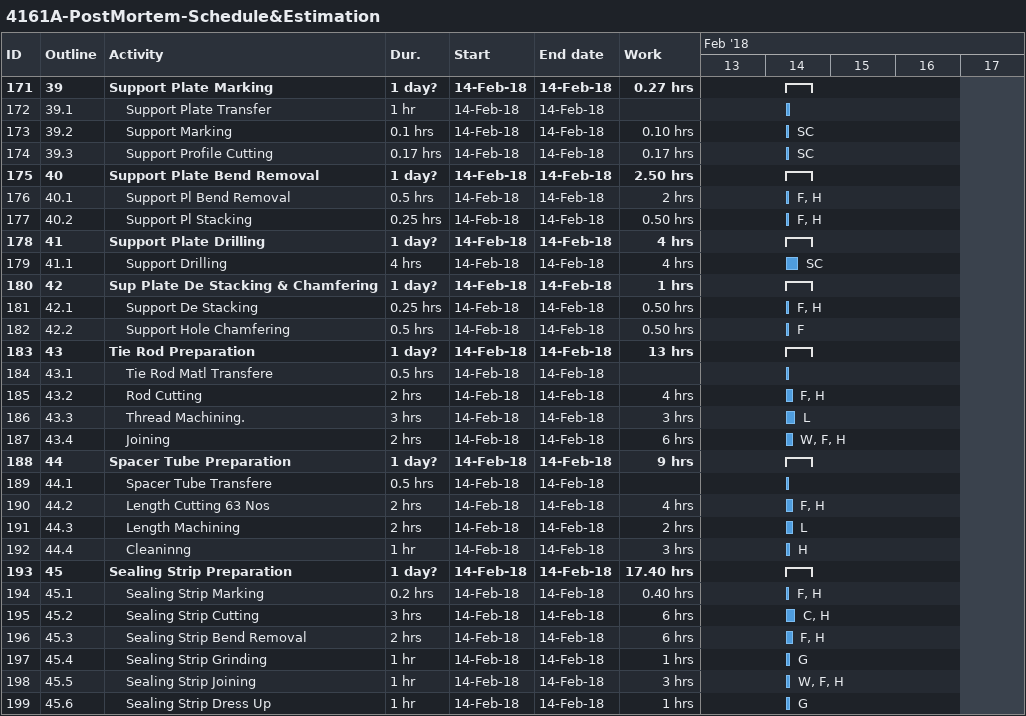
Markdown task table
4161A-PostMortem-Schedule&Estimation

| ID | WBS | Task | Duration | Start | Finish | Resources | Work (h) |
|---|---|---|---|---|---|---|---|
| 171 | 39 | **Support Plate Marking** | 1d? | 2018-02-14 | 2018-02-14 |  | 0.27 |
| 172 | 39.1 | Support Plate Transfer | 1h | 2018-02-14 | 2018-02-14 |  |  |
| 173 | 39.2 | Support Marking | 0.1h | 2018-02-14 | 2018-02-14 | SC | 0.10 |
| 174 | 39.3 | Support Profile Cutting | 0.17h | 2018-02-14 | 2018-02-14 | SC | 0.17 |
| 175 | 40 | **Support Plate Bend Removal** | 1d? | 2018-02-14 | 2018-02-14 |  | 2.50 |
| 176 | 40.1 | Support Pl Bend Removal | 0.5h | 2018-02-14 | 2018-02-14 | F, H | 2 |
| 177 | 40.2 | Support Pl Stacking | 0.25h | 2018-02-14 | 2018-02-14 | F, H | 0.50 |
| 178 | 41 | **Support Plate Drilling** | 1d? | 2018-02-14 | 2018-02-14 |  | 4 |
| 179 | 41.1 | Support Drilling | 4h | 2018-02-14 | 2018-02-14 | SC | 4 |
| 180 | 42 | **Sup Plate De Stacking & Chamfering** | 1d? | 2018-02-14 | 2018-02-14 |  | 1 |
| 181 | 42.1 | Support De Stacking | 0.25h | 2018-02-14 | 2018-02-14 | F, H | 0.50 |
| 182 | 42.2 | Support Hole Chamfering | 0.5h | 2018-02-14 | 2018-02-14 | F | 0.50 |
| 183 | 43 | **Tie Rod Preparation** | 1d? | 2018-02-14 | 2018-02-14 |  | 13 |
| 184 | 43.1 | Tie Rod Matl Transfere | 0.5h | 2018-02-14 | 2018-02-14 |  |  |
| 185 | 43.2 | Rod Cutting | 2h | 2018-02-14 | 2018-02-14 | F, H | 4 |
| 186 | 43.3 | Thread Machining. | 3h | 2018-02-14 | 2018-02-14 | L | 3 |
| 187 | 43.4 | Joining | 2h | 2018-02-14 | 2018-02-14 | W, F, H | 6 |
| 188 | 44 | **Spacer Tube Preparation** | 1d? | 2018-02-14 | 2018-02-14 |  | 9 |
| 189 | 44.1 | Spacer Tube Transfere | 0.5h | 2018-02-14 | 2018-02-14 |  |  |
| 190 | 44.2 | Length Cutting 63 Nos | 2h | 2018-02-14 | 2018-02-14 | F, H | 4 |
| 191 | 44.3 | Length Machining | 2h | 2018-02-14 | 2018-02-14 | L | 2 |
| 192 | 44.4 | Cleaninng | 1h | 2018-02-14 | 2018-02-14 | H | 3 |
| 193 | 45 | **Sealing Strip Preparation** | 1d? | 2018-02-14 | 2018-02-14 |  | 17.40 |
| 194 | 45.1 | Sealing Strip Marking | 0.2h | 2018-02-14 | 2018-02-14 | F, H | 0.40 |
| 195 | 45.2 | Sealing Strip Cutting | 3h | 2018-02-14 | 2018-02-14 | C, H | 6 |
| 196 | 45.3 | Sealing Strip Bend Removal | 2h | 2018-02-14 | 2018-02-14 | F, H | 6 |
| 197 | 45.4 | Sealing Strip Grinding | 1h | 2018-02-14 | 2018-02-14 | G | 1 |
| 198 | 45.5 | Sealing Strip Joining | 1h | 2018-02-14 | 2018-02-14 | W, F, H | 3 |
| 199 | 45.6 | Sealing Strip Dress Up | 1h | 2018-02-14 | 2018-02-14 | G | 1 |
